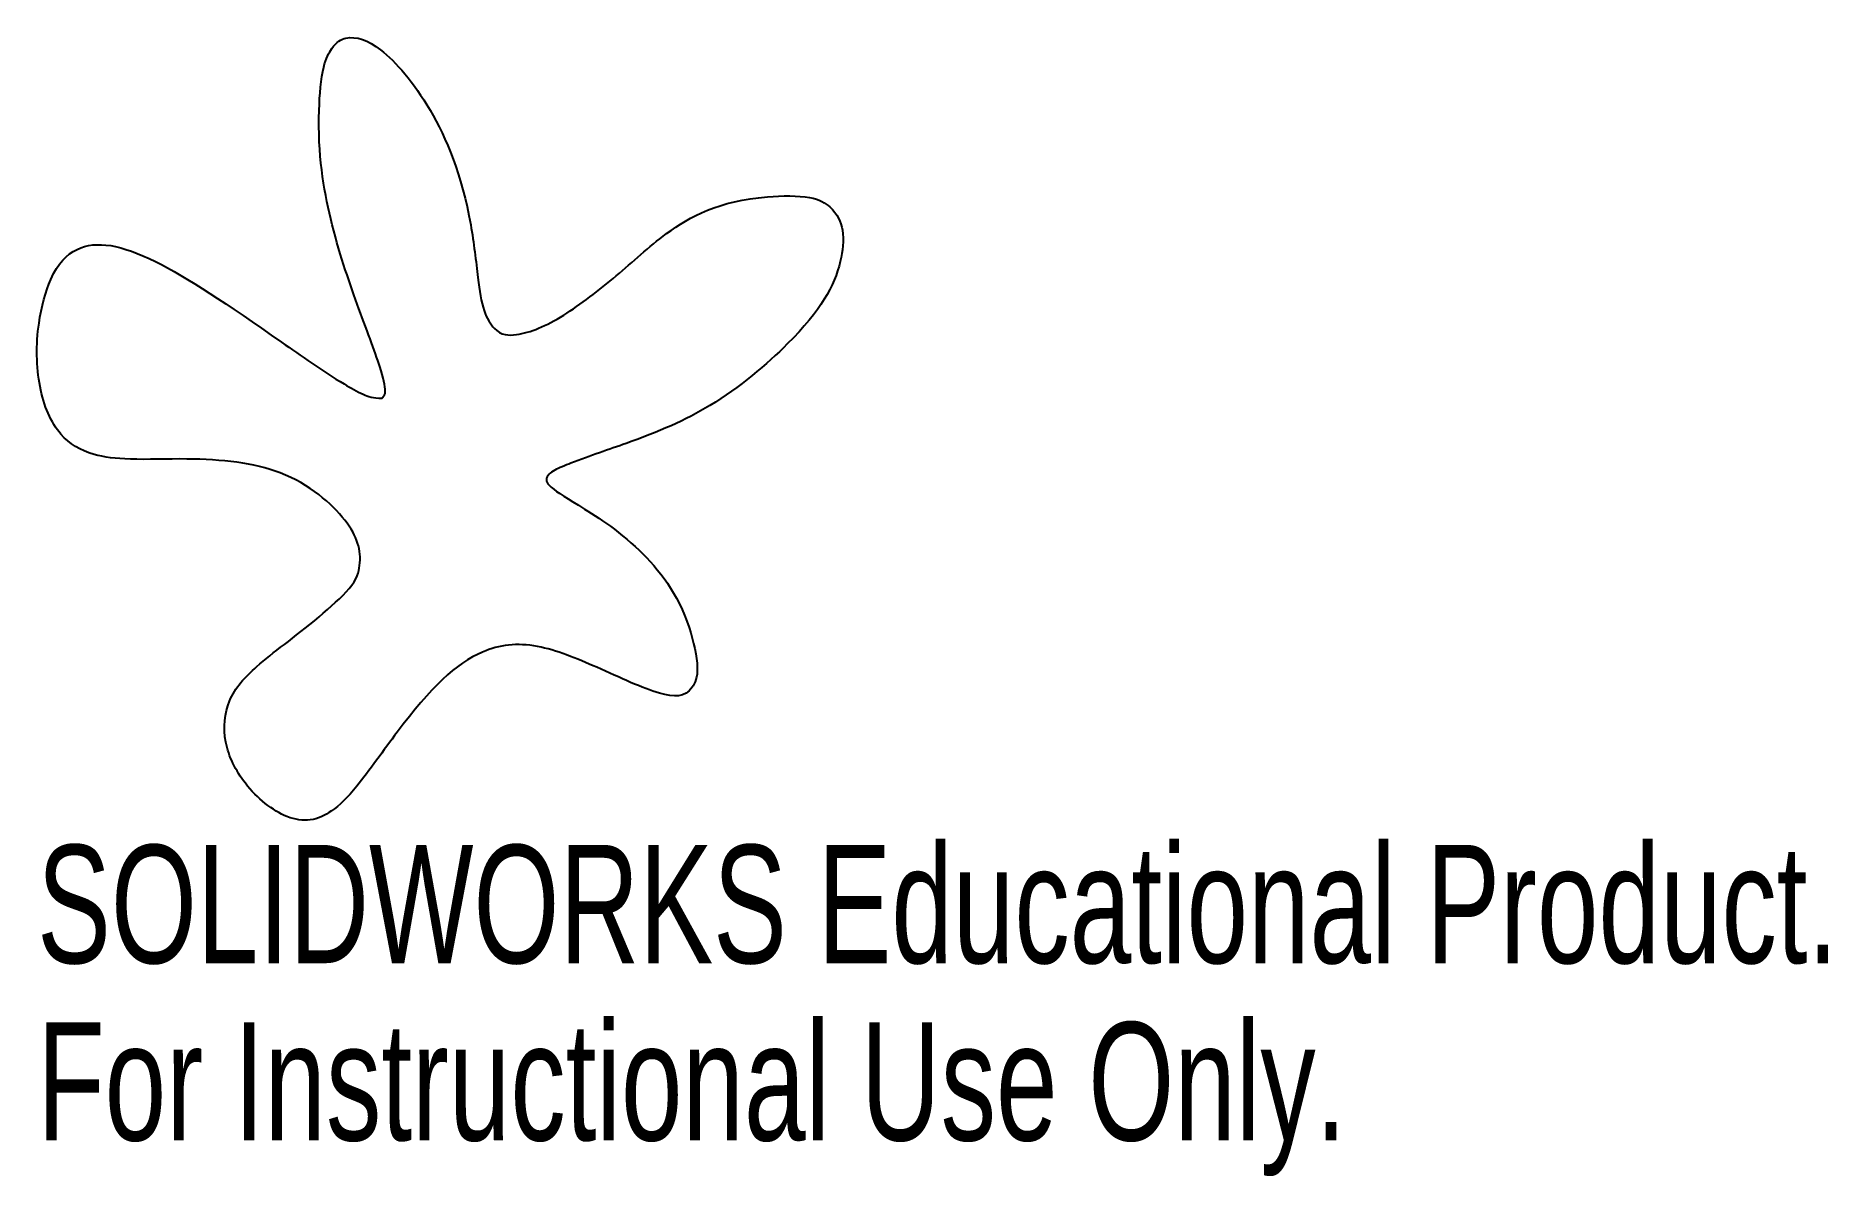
# Model space of a CAD drawing. Header units: millimetres. Extents: x 11.2 to 84.5, y 46.2 to 92.9.
import ezdxf

# ---------------------------------------------------------------- set-up
doc = ezdxf.new("R2010")
doc.units = ezdxf.units.MM
doc.styles.add('SLDTEXTSTYLE0', font='TXT', dxfattribs={"width": 0.7})

msp = doc.modelspace()

# ---------------------------------------------------------------- linework, layer by layer
at = {"color": 7, "linetype": 'Continuous'}
msp.add_open_spline([(25.367, 78.049), (24.992, 78.043), (24.554, 78.199), (23.183, 78.973), (19.589, 81.518), (15.63, 84.156), (13.145, 84.606), (11.848, 83.304), (11.187, 80.898), (11.243, 78.405), (12.053, 76.492), (13.328, 75.714), (15.012, 75.5), (18.107, 75.627), (21.614, 75.229), (24.186, 72.963), (24.591, 71.614), (24.284, 70.407), (22.085, 68.464), (20.299, 67.238), (18.998, 65.825), (18.79, 64.036), (19.7, 62.12), (21.663, 60.567), (23.062, 60.841), (24.351, 62.106), (26.958, 65.838), (29.003, 67.797), (31.533, 68.141), (34.364, 66.972), (36.831, 65.798), (37.929, 65.805), (38.375, 66.872), (37.788, 69.653), (35.815, 72.177), (33.107, 73.849), (32.316, 74.329), (32.055, 74.645), (32.126, 74.893), (32.443, 75.131), (33.675, 75.623), (36.164, 76.448), (39.031, 77.666), (43.018, 81.055), (44.089, 83.058), (44.316, 84.845), (43.916, 85.755), (43.03, 86.336), (39.484, 86.312), (37.043, 84.965), (35.019, 83.053), (32.665, 81.235), (31.058, 80.575), (30.07, 80.622), (29.463, 81.611), (29.293, 82.923), (28.85, 86.671), (27.366, 90.159), (25.36, 92.463), (24.117, 92.937), (23.395, 92.573), (22.907, 91.617), (22.649, 88.48), (23.238, 85.057), (24.372, 81.785), (25.34, 79.256), (25.519, 78.452), (25.491, 78.196), (25.367, 78.049), (25.415, 78.095), (25.367, 78.049)], degree=3, knots=[0, 0, 0, 0, 0.002526, 0.005662, 0.016268, 0.045946, 0.078001, 0.095015, 0.1074, 0.124209, 0.141015, 0.155012, 0.165078, 0.176511, 0.197384, 0.221171, 0.244263, 0.253756, 0.262144, 0.281921, 0.296516, 0.309459, 0.321592, 0.33589, 0.352754, 0.362362, 0.374531, 0.405201, 0.424288, 0.44149, 0.462131, 0.480537, 0.487933, 0.49573, 0.514879, 0.536468, 0.557912, 0.564147, 0.566909, 0.568647, 0.571315, 0.580256, 0.597922, 0.618912, 0.654172, 0.669477, 0.681611, 0.688312, 0.69545, 0.719342, 0.738127, 0.756886, 0.776925, 0.788634, 0.795301, 0.803114, 0.812026, 0.837458, 0.863002, 0.883588, 0.892552, 0.897999, 0.905226, 0.926438, 0.949842, 0.973177, 0.991418, 0.996974, 0.998709, 1, 1, 1, 1], dxfattribs=at)

# ---------------------------------------------------------------- texts
at = {"color": 7, "linetype": 'Continuous', "char_height": 4.83362, "attachment_point": 1, "style": 'SLDTEXTSTYLE0'}
for s, insert in [('SOLIDWORKS Educational Product.', (11.255, 59.776)), ('For Instructional Use Only.', (11.255, 52.526))]:
    msp.add_mtext(s, dxfattribs=dict(at, insert=insert))

doc.saveas('drawing.dxf')
